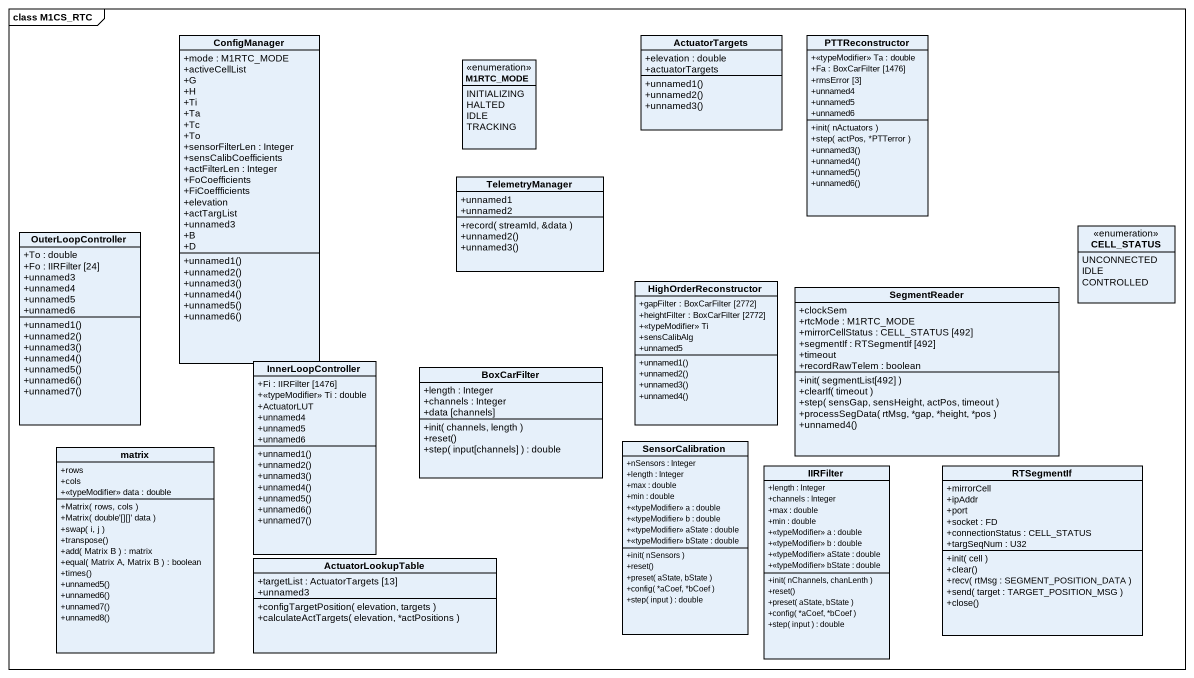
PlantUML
@startuml
mainframe class M1CS_RTC
hide circle
hide empty members
skinparam classAttributeIconSize 0
class ConfigManager {
  +mode : M1RTC_MODE
  +activeCellList
  +G
  +H
  +Ti
  +Ta
  +Tc
  +To
  +sensorFilterLen : Integer
  +sensCalibCoefficients
  +actFilterLen : Integer
  +FoCoefficients
  +FiCoeffficients
  +elevation
  +actTargList
  +unnamed3
  +B
  +D
  +unnamed1()
  +unnamed2()
  +unnamed3()
  +unnamed4()
  +unnamed5()
  +unnamed6()
}
enum M1RTC_MODE {
  INITIALIZING
  HALTED
  IDLE
  TRACKING
}
class ActuatorTargets {
  +elevation : double
  +actuatorTargets
  +unnamed1()
  +unnamed2()
  +unnamed3()
}
class PTTReconstructor {
  +<<typeModifier>> Ta : double
  +Fa : BoxCarFilter [1476]
  +rmsError [3]
  +unnamed4
  +unnamed5
  +unnamed6
  +init( nActuators )
  +step( actPos, *PTTerror )
  +unnamed3()
  +unnamed4()
  +unnamed5()
  +unnamed6()
}
class TelemetryManager {
  +unnamed1
  +unnamed2
  +record( streamId, &data )
  +unnamed2()
  +unnamed3()
}
class OuterLoopController {
  +To : double
  +Fo : IIRFilter [24]
  +unnamed3
  +unnamed4
  +unnamed5
  +unnamed6
  +unnamed1()
  +unnamed2()
  +unnamed3()
  +unnamed4()
  +unnamed5()
  +unnamed6()
  +unnamed7()
}
enum CELL_STATUS {
  UNCONNECTED
  IDLE
  CONTROLLED
}
class HighOrderReconstructor {
  +gapFilter : BoxCarFilter [2772]
  +heightFilter : BoxCarFilter [2772]
  +<<typeModifier>> Ti
  +sensCalibAlg
  +unnamed5
  +unnamed1()
  +unnamed2()
  +unnamed3()
  +unnamed4()
}
class SegmentReader {
  +clockSem
  +rtcMode : M1RTC_MODE
  +mirrorCellStatus : CELL_STATUS [492]
  +segmentIf : RTSegmentIf [492]
  +timeout
  +recordRawTelem : boolean
  +init( segmentList[492] )
  +clearIf( timeout )
  +step( sensGap, sensHeight, actPos, timeout )
  +processSegData( rtMsg, *gap, *height, *pos )
  +unnamed4()
}
class InnerLoopController {
  +Fi : IIRFilter [1476]
  +<<typeModifier>> Ti : double
  +ActuatorLUT
  +unnamed4
  +unnamed5
  +unnamed6
  +unnamed1()
  +unnamed2()
  +unnamed3()
  +unnamed4()
  +unnamed5()
  +unnamed6()
  +unnamed7()
}
class BoxCarFilter {
  +length : Integer
  +channels : Integer
  +data [channels]
  +init( channels, length )
  +reset()
  +step( input[channels] ) : double
}
class matrix {
  +rows
  +cols
  +<<typeModifier>> data : double
  +Matrix( rows, cols )
  +Matrix( double'[][]' data )
  +swap( i, j )
  +transpose()
  +add( Matrix B ) : matrix
  +equal( Matrix A, Matrix B ) : boolean
  +times()
  +unnamed5()
  +unnamed6()
  +unnamed7()
  +unnamed8()
}
class SensorCalibration {
  +nSensors : Integer
  +length : Integer
  +max : double
  +min : double
  +<<typeModifier>> a : double
  +<<typeModifier>> b : double
  +<<typeModifier>> aState : double
  +<<typeModifier>> bState : double
  +init( nSensors )
  +reset()
  +preset( aState, bState )
  +config( *aCoef, *bCoef )
  +step( input ) : double
}
class IIRFilter {
  +length : Integer
  +channels : Integer
  +max : double
  +min : double
  +<<typeModifier>> a : double
  +<<typeModifier>> b : double
  +<<typeModifier>> aState : double
  +<<typeModifier>> bState : double
  +init( nChannels, chanLenth )
  +reset()
  +preset( aState, bState )
  +config( *aCoef, *bCoef )
  +step( input ) : double
}
class RTSegmentIf {
  +mirrorCell
  +ipAddr
  +port
  +socket : FD
  +connectionStatus : CELL_STATUS
  +targSeqNum : U32
  +init( cell )
  +clear()
  +recv( rtMsg : SEGMENT_POSITION_DATA )
  +send( target : TARGET_POSITION_MSG )
  +close()
}
class ActuatorLookupTable {
  +targetList : ActuatorTargets [13]
  +unnamed3
  +configTargetPosition( elevation, targets )
  +calculateActTargets( elevation, *actPositions )
}
@enduml
